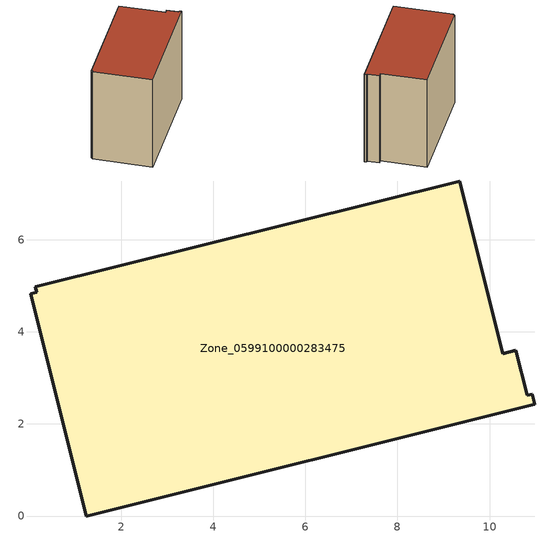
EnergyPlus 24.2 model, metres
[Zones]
Zone_0599100000283475
 floor ground (C_G): 0.16,4.86 0.13,4.98 9.35,7.28 10.29,3.52 10.57,3.6 10.82,2.62 10.93,2.65 10.98,2.43 1.24,0 0.03,4.83 z0
 wall outside (C_F): 10.98,2.43 10.93,2.65 10.82,2.62 10.57,3.6 10.29,3.52 9.35,7.28 0.13,4.98 0.16,4.86 0.03,4.83 1.24,0 10.98,2.43 z0:8.42
 roof outside (C_R): 0.16,4.86 0.03,4.83 1.24,0 10.98,2.43 10.93,2.65 10.82,2.62 10.57,3.6 10.29,3.52 9.35,7.28 0.13,4.98 z8.42
[BUILDING]
Pand.0599100000283475: North Axis=0; Terrain=City; Loads Convergence Tolerance Value=0.04; Temperature Convergence Tolerance Value=0.4; Solar Distribution=FullExterior; Maximum Number of Warmup Days=25; Minimum Number of Warmup Days=1
[Site:Location]
Rotterdam.The.Hague.AP_ZH_NLD Design_Conditions: Latitude=51.96; Longitude=4.45; Time Zone=1; Elevation=-4.5
[SITE:GROUNDTEMPERATURE:BUILDINGSURFACE]
18, 18, 18, 18, 18, 18, 18, 18, 18, 18, 18, 18
[MATERIAL] Thermal Absorptance=0.9; Solar Absorptance=0.7; Visible Absorptance=0.7
Name | Roughness | Thickness | Conductivity | Density | Specific Heat
G.TI.1975-1991 | MediumSmooth | 0.15 | 0.288461 | 540 | 1210
F.TI.1975-1991 | Rough | 0.3 | 0.230769 | 1920 | 840
R.TI.1975-1991 | MediumRough | 0.2 | 0.153846 | 1500 | 1000
[CONSTRUCTION]
C_G: G.TI.1975-1991
C_F: F.TI.1975-1991
C_R: R.TI.1975-1991
[ZONE]
Zone_0599100000283475: Type=1; Multiplier=1; Ceiling Height=Autocalculate; Volume=Autocalculate; Floor Area=autocalculate; Part of Total Floor Area=Yes
[ZONEINFILTRATION:DESIGNFLOWRATE]
Infil_Zone_0599100000283475: Zone or ZoneList or Space or SpaceList=Zone_0599100000283475; Schedule=AlwaysOn; Design Flow Rate Calculation Method=Flow/Area; Flow Rate per Floor Area=0.003; Constant Term Coefficient=1; Temperature Term Coefficient=0; Velocity Term Coefficient=0; Velocity Squared Term Coefficient=0
[HVACTEMPLATE:ZONE:IDEALLOADSAIRSYSTEM]
Zone_0599100000283475: Maximum Heating Supply Air Temperature=50; Minimum Cooling Supply Air Temperature=13; Maximum Heating Supply Air Humidity Ratio=0.0156; Minimum Cooling Supply Air Humidity Ratio=0.0077; Heating Limit=NoLimit; Cooling Limit=NoLimit; Dehumidification Control Type=ConstantSensibleHeatRatio; Cooling Sensible Heat Ratio=0.7; Dehumidification Setpoint=60; Humidification Control Type=None; Humidification Setpoint=30; Outdoor Air Method=None; Outdoor Air Flow Rate per Person=0.00944; Outdoor Air Flow Rate per Zone Floor Area=0; Outdoor Air Flow Rate per Zone=0; Demand Controlled Ventilation Type=None; Outdoor Air Economizer Type=NoEconomizer; Heat Recovery Type=None; Sensible Heat Recovery Effectiveness=0.7; Latent Heat Recovery Effectiveness=0.65
[ZONECONTROL:THERMOSTAT]
ThermostatControl_Zone_0599100000283475: Zone or ZoneList=Zone_0599100000283475; Control Type Schedule=DualSetpointControlType; Control 1=Thermostat_Zone_0599100000283475; Temperature Difference Between Cutout And Setpoint=0
[THERMOSTATSETPOINT:DUALSETPOINT]
Thermostat_Zone_0599100000283475: Heating Setpoint Temperature Schedule=HeatingSetpoint_Zone_0599100000283475; Cooling Setpoint Temperature Schedule=CoolingSetpoint_Zone_0599100000283475
[SCHEDULE:COMPACT]
HeatingSetpoint_Zone_0599100000283475: Through: 12/31, For: AllDays, Until: 24:00, 21
CoolingSetpoint_Zone_0599100000283475: Through: 12/31, For: AllDays, Until: 24:00, 24
DualSetpointControlType: Through: 12/31, For: AllDays, Until: 24:00, 4
AlwaysOn: Through: 12/31, For: AllDays, Until: 24:00, 1
